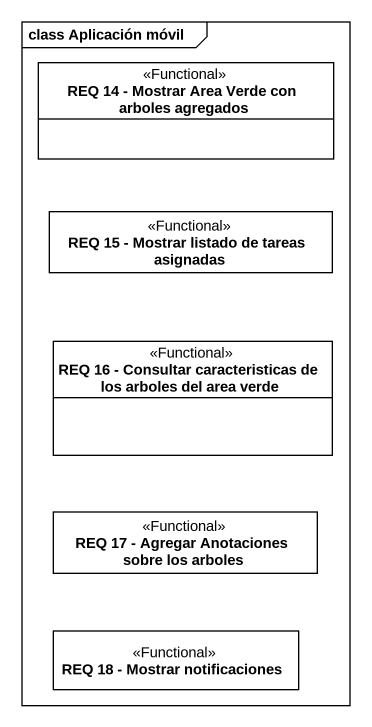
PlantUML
@startuml
mainframe class Aplicación móvil
hide circle
hide empty members
class "REQ 14 - Mostrar Area Verde con arboles agregados" as REQ_14_Mostrar_Area_Verde <<Functional>>
class "REQ 15 - Mostrar listado de tareas asignadas" as REQ_15_Mostrar_listado_de <<Functional>>
class "REQ 16 - Consultar caracteristicas de los arboles del area verde" as REQ_16_Consultar <<Functional>>
class "REQ 17 - Agregar Anotaciones sobre los arboles" as REQ_17_Agregar_Anotaciones <<Functional>>
class "REQ 18 - Mostrar notificaciones" as REQ_18_Mostrar <<Functional>>
@enduml
